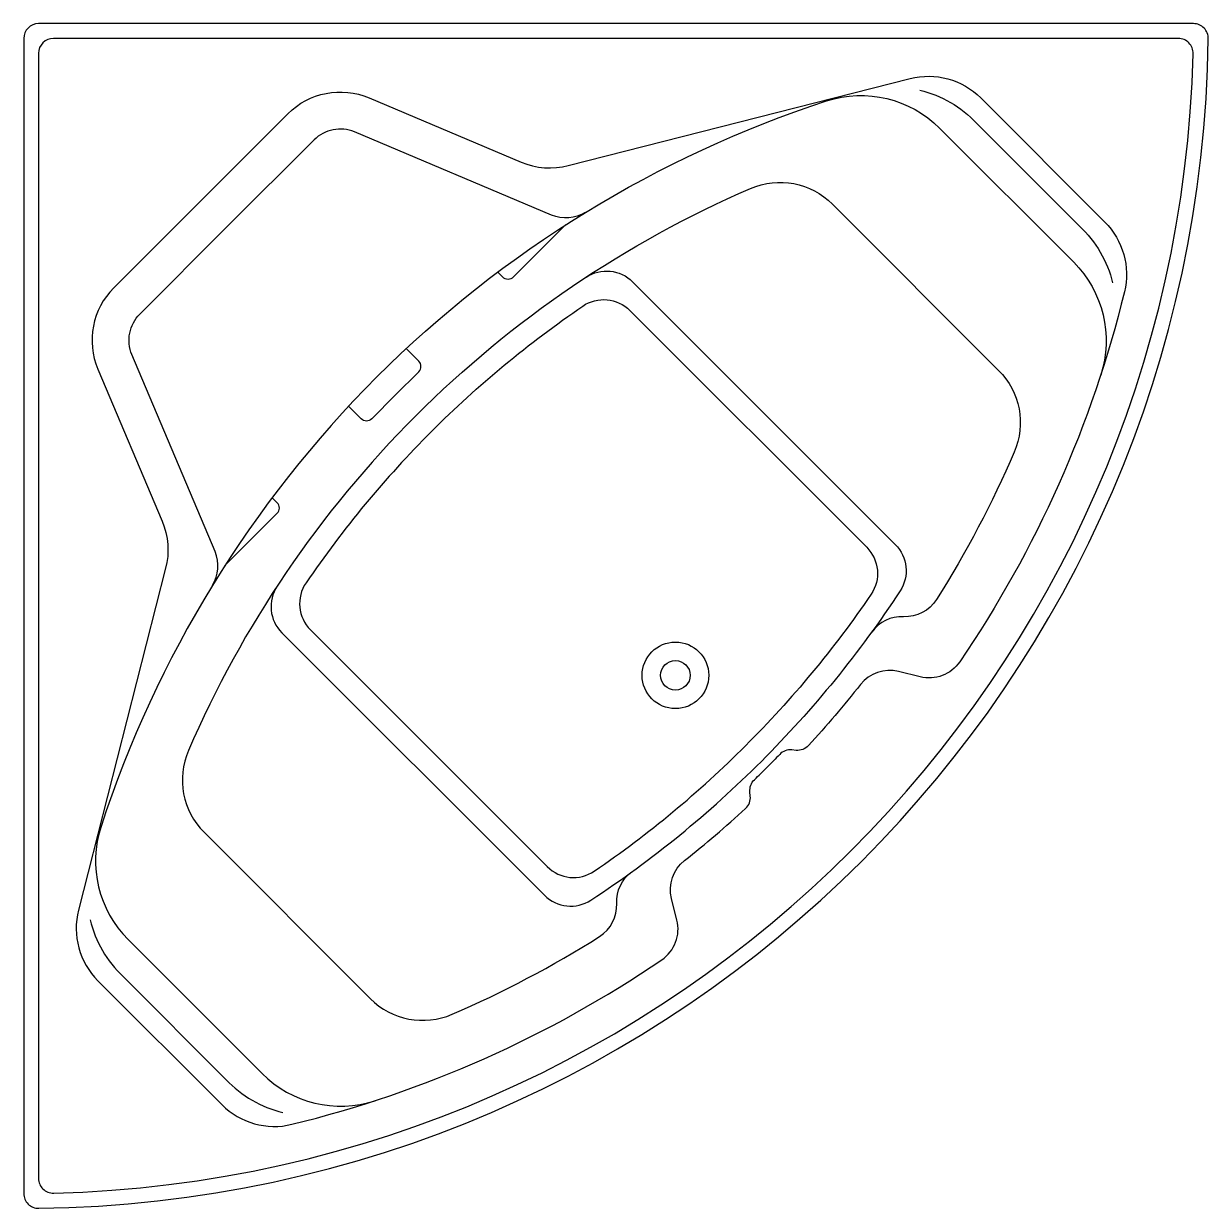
# Model space of a CAD drawing. Header units: millimetres. Extents: x -2982.45 to -2980.85, y 2925.69 to 2927.29.
import ezdxf

# ---------------------------------------------------------------- set-up
doc = ezdxf.new("R2010")
doc.units = ezdxf.units.MM
doc.header["$LTSCALE"] = 10
doc.layers.add('banheiro_louças', color=2, linetype='Continuous')

msp = doc.modelspace()

# ---------------------------------------------------------------- linework, layer by layer
at = {"layer": 'banheiro_louças'}
msp.add_lwpolyline([(-2982.4516, 2927.2716), (-2982.4516, 2925.7117, 0.417926), (-2982.4314, 2925.6917, 0.406818), (-2980.8518, 2927.2713, 0.417926), (-2980.8718, 2927.2916), (-2982.4316, 2927.2916, 0.414214)], format="xyb", close=True, dxfattribs=at)
at = {"layer": 'banheiro_louças', "color": 1}
msp.add_lwpolyline([(-2980.8922, 2927.2716), (-2982.4116, 2927.2716, 0.414214), (-2982.4316, 2927.2516), (-2982.4316, 2925.7321, 0.421745), (-2982.4111, 2925.7121, 0.39927), (-2980.8722, 2927.251, 0.421745)], format="xyb", close=True, dxfattribs=at)
for points in [[(-2982.2124, 2927.0524), (-2982.0948, 2927.17, -0.305209), (-2981.9852, 2927.1914), (-2981.7797, 2927.1046, 0.163708), (-2981.7162, 2927.0999), (-2981.2546, 2927.2175, -0.264672), (-2981.1592, 2927.1913), (-2980.9916, 2927.0237, -0.26186), (-2980.9651, 2926.9293, -0.090077), (-2981.1875, 2926.4297, -0.314195), (-2981.2409, 2926.4094), (-2981.2701, 2926.4167, 0.295067), (-2981.3215, 2926.3992, -0.018847), (-2981.3919, 2926.3166, -0.234024), (-2981.4085, 2926.3102), (-2981.4143, 2926.3108, 0.227554), (-2981.4306, 2926.3047, -0.004263), (-2981.4475, 2926.2875)], [(-2981.9746, 2926.8145, -0.118047), (-2981.3673, 2927.1872, -0.28236), (-2981.2147, 2927.1506), (-2981.0336, 2926.9696, -0.28236), (-2980.9971, 2926.817)], [(-2981.2413, 2927.2019, -0.146026), (-2981.1649, 2927.1574), (-2981.0255, 2927.018, -0.146026), (-2980.981, 2926.9416, -0.146026)], [(-2981.6932, 2927.0365, -0.242094), (-2981.7388, 2927.0331), (-2982.0047, 2927.1453, 0.305209), (-2982.0595, 2927.1346), (-2982.1771, 2927.017)], [(-2981.9221, 2926.762, -0.09471), (-2981.4699, 2927.0691, -0.307443), (-2981.3595, 2927.048), (-2981.1349, 2926.8234, -0.307443), (-2981.1138, 2926.713, -0.038717), (-2981.2188, 2926.5139, -0.270322), (-2981.2635, 2926.4906, 0.252955), (-2981.3063, 2926.47)], [(-2982.2124, 2927.0524), (-2982.3301, 2926.9347, 0.305209), (-2982.3515, 2926.8251), (-2982.2647, 2926.6197, -0.163708), (-2982.2599, 2926.5561), (-2982.3776, 2926.0945, 0.264672), (-2982.3514, 2925.9991), (-2982.1838, 2925.8315, 0.26186), (-2982.0894, 2925.8051, 0.090077), (-2981.5898, 2926.0274, 0.314195), (-2981.5694, 2926.0809), (-2981.5767, 2926.11, -0.295067), (-2981.5592, 2926.1614, 0.018847), (-2981.4767, 2926.2318, 0.234024), (-2981.4703, 2926.2484), (-2981.4708, 2926.2543, -0.227554), (-2981.4648, 2926.2705, 0.004263), (-2981.4475, 2926.2875)], [(-2982.1966, 2926.5331, 0.242094), (-2982.1932, 2926.5787), (-2982.3054, 2926.8446, -0.305209), (-2982.2947, 2926.8994), (-2982.1771, 2927.017)], [(-2981.7197, 2927.0198), (-2981.7905, 2926.9491, -0.414214), (-2981.8046, 2926.9491), (-2981.8115, 2926.956)], [(-2981.692, 2926.9493, -0.355601), (-2981.6292, 2926.9429), (-2981.2745, 2926.5882, -0.355601), (-2981.2681, 2926.5254, -0.051087), (-2981.4554, 2926.2953)], [(-2981.9009, 2926.7408, -0.046646), (-2981.6965, 2926.9102, -0.3606), (-2981.633, 2926.9043), (-2981.3131, 2926.5844, -0.3606), (-2981.3072, 2926.5209, -0.046646), (-2981.4766, 2926.3165, -0.046646)], [(-2981.9498, 2926.7898), (-2981.918, 2926.8216, 0.414214), (-2981.918, 2926.8357), (-2981.935, 2926.8527)], [(-2981.9746, 2926.8145, 0.118047), (-2982.3472, 2926.2072, 0.28236), (-2982.3107, 2926.0546), (-2982.1297, 2925.8736, 0.28236), (-2981.9771, 2925.837)], [(-2981.9498, 2926.7898), (-2981.9816, 2926.7579, -0.414214), (-2981.9958, 2926.7579), (-2982.0128, 2926.7749)], [(-2981.9221, 2926.762, 0.09471), (-2982.2292, 2926.3098, 0.307443), (-2982.2081, 2926.1995), (-2981.9834, 2925.9748, 0.307443), (-2981.8731, 2925.9537, 0.038717), (-2981.6739, 2926.0587, 0.270322), (-2981.6507, 2926.1034, -0.252955), (-2981.6301, 2926.1463)], [(-2981.9009, 2926.7408, 0.046646), (-2982.0703, 2926.5364, 0.3606), (-2982.0643, 2926.4729), (-2981.7445, 2926.1531, 0.3606), (-2981.681, 2926.1471, 0.046646), (-2981.4766, 2926.3165, 0.046646)], [(-2982.1799, 2926.5597), (-2982.1092, 2926.6304, 0.414214), (-2982.1092, 2926.6445), (-2982.1161, 2926.6514)], [(-2982.1094, 2926.5319, 0.355601), (-2982.103, 2926.4691), (-2981.7483, 2926.1144, 0.355601), (-2981.6855, 2926.108, 0.051087), (-2981.4554, 2926.2953)], [(-2982.3619, 2926.0812, 0.146026), (-2982.3175, 2926.0048), (-2982.1781, 2925.8654, 0.146026), (-2982.1017, 2925.821, 0.146026)]]:
    msp.add_lwpolyline(points, format="xyb", dxfattribs=at)
for radius in [0.045, 0.02]:
    msp.add_circle((-2981.5715, 2926.4115), radius, dxfattribs=at)

doc.saveas('drawing.dxf')
